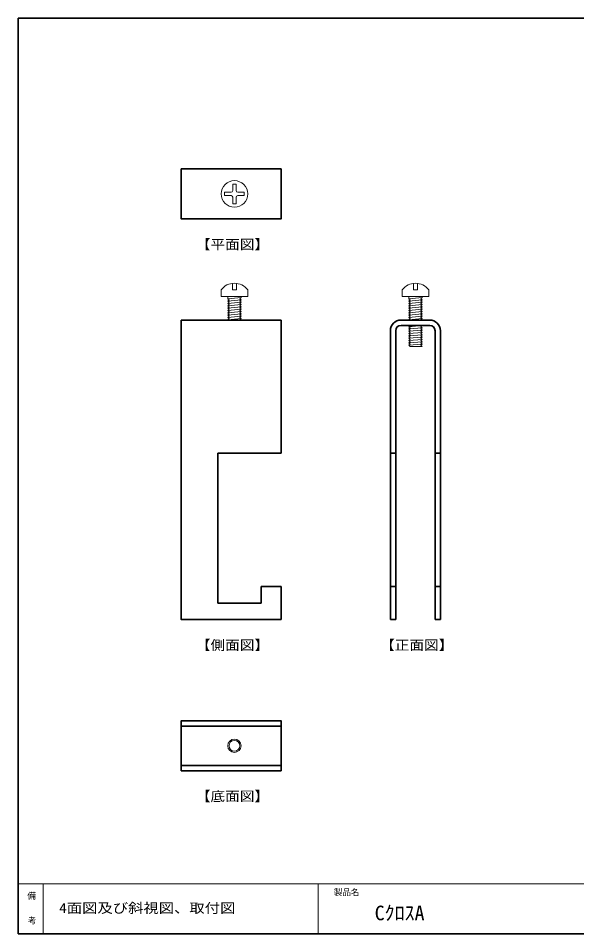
# Model space of a CAD drawing. Units: millimetres on the paper. Extents: x -195 to 195, y -138 to 138.
# Drawn here: x -194.8 to -27.1, y -137.5 to 137.5 of the extents above; entities that cross this region are included whole.
import ezdxf
from ezdxf.enums import TextEntityAlignment as Align

# ---------------------------------------------------------------- set-up
doc = ezdxf.new("R2010")
doc.units = ezdxf.units.MM
for name, color, linetype, lineweight in [('0-2_本体', 7, 'Continuous', 35), ('0-6_ﾋﾞｽ', 4, 'Continuous', 18), ('F-0', 4, 'Continuous', 18)]:
    doc.layers.add(name, color=color, linetype=linetype, lineweight=lineweight)
doc.styles.add('ＭＳ ゴシック', font='')
doc.styles.get('ＭＳ ゴシック').set_extended_font_data('MS Gothic')

msp = doc.modelspace()

# ---------------------------------------------------------------- linework, layer by layer
at = {"layer": '0-2_本体'}
for p, q in [((-115.841, 46.845), (-145.841, 46.845)), ((-115.841, 6.845), (-115.841, 46.845)), ((-71.214, 46.845), (-79.814, 46.845)), ((-79.814, 45.245), (-71.214, 45.245)), ((-83.014, 43.645), (-83.014, -43.155)), ((-81.414, 43.645), (-81.414, -43.155)), ((-69.614, 43.645), (-69.614, -43.155)), ((-68.014, -43.155), (-68.014, 43.645)), ((-134.841, 6.845), (-115.841, 6.845)), ((-134.841, -38.155), (-134.841, 6.845)), ((-83.014, 6.845), (-81.414, 6.845)), ((-69.614, 6.845), (-68.014, 6.845)), ((-121.841, -38.155), (-121.841, -33.155)), ((-121.841, -33.155), (-115.841, -33.155)), ((-115.841, -43.155), (-115.841, -33.155)), ((-83.014, -33.155), (-81.414, -33.155)), ((-69.614, -33.155), (-68.014, -33.155)), ((-134.841, -38.155), (-121.841, -38.155)), ((-81.414, -43.155), (-83.014, -43.155)), ((-68.014, -43.155), (-69.614, -43.155)), ((-145.841, -75.146), (-115.841, -75.146)), ((-115.841, -86.946), (-145.841, -86.946))]:
    msp.add_line(p, q, dxfattribs=at)
for points in [[(-145.841, 92.236), (-145.841, 77.236), (-115.841, 77.236), (-115.841, 92.236)], [(-145.841, -88.546), (-145.841, -73.546), (-115.841, -73.546), (-115.841, -88.546)]]:
    msp.add_lwpolyline(points, close=True, dxfattribs=at)
msp.add_lwpolyline([(-145.841, 46.845), (-145.841, -43.155), (-115.841, -43.155)], dxfattribs=at)
for centre, radius, start, end in [((-79.814, 43.645), 3.2, 90, 180), ((-71.214, 43.645), 3.2, 0, 90), ((-79.814, 43.645), 1.6, 90, 180), ((-71.214, 43.645), 1.6, 0, 90)]:
    msp.add_arc(centre, radius, start, end, dxfattribs=at)
at = {"layer": '0-6_ﾋﾞｽ'}
for p, q in [((-129.341, 87.694), (-130.341, 87.694)), ((-130.341, 85.736), (-130.341, 87.694)), ((-129.341, 85.736), (-129.341, 87.694)), ((-132.799, 85.236), (-132.799, 84.236)), ((-130.841, 85.236), (-132.799, 85.236)), ((-130.841, 84.236), (-132.799, 84.236)), ((-130.341, 83.736), (-130.341, 81.778)), ((-129.341, 83.736), (-129.341, 81.778)), ((-128.841, 85.236), (-126.882, 85.236)), ((-128.841, 84.236), (-126.882, 84.236)), ((-126.882, 84.236), (-126.882, 85.236)), ((-130.341, 81.778), (-129.341, 81.778)), ((-130.444, 57.878), (-130.444, 55.912)), ((-129.237, 57.873), (-129.237, 55.912)), ((-76.097, 57.875), (-76.097, 55.912)), ((-74.891, 57.875), (-74.891, 55.912)), ((-133.861, 55.912), (-133.861, 53.912)), ((-130.444, 55.912), (-129.237, 55.912)), ((-125.861, 55.912), (-125.861, 53.912)), ((-79.494, 55.912), (-79.494, 53.912)), ((-74.891, 55.912), (-76.097, 55.912)), ((-71.494, 55.912), (-71.494, 53.912)), ((-125.861, 53.912), (-133.861, 53.912)), ((-131.861, 53.262), (-131.861, 53.912)), ((-127.861, 53.612), (-131.861, 53.262)), ((-127.861, 52.912), (-131.861, 52.562)), ((-128.24, 53.262), (-127.861, 53.612)), ((-128.24, 53.262), (-127.861, 52.912)), ((-128.24, 52.562), (-127.861, 52.912)), ((-128.24, 52.562), (-127.861, 52.212)), ((-127.861, 53.612), (-127.861, 53.912)), ((-79.494, 53.912), (-71.494, 53.912)), ((-77.494, 53.262), (-77.494, 53.912)), ((-73.494, 53.612), (-77.494, 53.262)), ((-73.494, 52.912), (-77.494, 52.562)), ((-73.873, 53.262), (-73.494, 53.612)), ((-73.873, 53.262), (-73.494, 52.912)), ((-73.873, 52.562), (-73.494, 52.912)), ((-73.873, 52.562), (-73.494, 52.212)), ((-73.494, 53.612), (-73.494, 53.912)), ((-127.861, 52.212), (-131.861, 51.862)), ((-127.861, 51.512), (-131.861, 51.162)), ((-127.861, 50.812), (-131.861, 50.462)), ((-127.861, 50.112), (-131.861, 49.762)), ((-128.24, 51.862), (-127.861, 52.212)), ((-128.24, 51.862), (-127.861, 51.512)), ((-128.24, 51.162), (-127.861, 51.512)), ((-128.24, 51.162), (-127.861, 50.812)), ((-128.24, 50.462), (-127.861, 50.812)), ((-128.24, 50.462), (-127.861, 50.112)), ((-128.24, 49.762), (-127.861, 50.112)), ((-128.24, 49.762), (-127.861, 49.412)), ((-73.494, 52.212), (-77.494, 51.862)), ((-73.494, 51.512), (-77.494, 51.162)), ((-73.494, 50.812), (-77.494, 50.462)), ((-73.494, 50.112), (-77.494, 49.762)), ((-73.873, 51.862), (-73.494, 52.212)), ((-73.873, 51.862), (-73.494, 51.512)), ((-73.873, 51.162), (-73.494, 51.512)), ((-73.873, 51.162), (-73.494, 50.812)), ((-73.873, 50.462), (-73.494, 50.812)), ((-73.873, 50.462), (-73.494, 50.112)), ((-73.873, 49.762), (-73.494, 50.112)), ((-73.873, 49.762), (-73.494, 49.412)), ((-127.861, 49.412), (-131.861, 49.062)), ((-127.861, 48.712), (-131.861, 48.362)), ((-127.861, 48.012), (-131.861, 47.662)), ((-127.861, 47.312), (-131.861, 46.962)), ((-131.734, 46.845), (-131.861, 46.962)), ((-128.24, 49.062), (-127.861, 49.412)), ((-128.24, 49.062), (-127.861, 48.712)), ((-128.24, 48.362), (-127.861, 48.712)), ((-128.24, 48.362), (-127.861, 48.012)), ((-128.24, 47.662), (-127.861, 48.012)), ((-128.24, 47.662), (-127.861, 47.312)), ((-128.24, 46.962), (-127.861, 47.312)), ((-128.24, 46.962), (-128.113, 46.845)), ((-73.494, 49.412), (-77.494, 49.062)), ((-73.494, 48.712), (-77.494, 48.362)), ((-73.494, 48.012), (-77.494, 47.662)), ((-73.494, 47.312), (-77.494, 46.962)), ((-77.368, 46.845), (-77.494, 46.962)), ((-73.873, 49.062), (-73.494, 49.412)), ((-73.873, 49.062), (-73.494, 48.712)), ((-73.873, 48.362), (-73.494, 48.712)), ((-73.873, 48.362), (-73.494, 48.012)), ((-73.873, 47.662), (-73.494, 48.012)), ((-73.873, 47.662), (-73.494, 47.312)), ((-73.873, 46.962), (-73.494, 47.312)), ((-73.873, 46.962), (-73.747, 46.845)), ((-73.494, 45.212), (-77.494, 44.862)), ((-73.494, 44.512), (-77.494, 44.162)), ((-73.873, 44.862), (-73.494, 45.212)), ((-73.873, 44.862), (-73.494, 44.512)), ((-73.873, 44.162), (-73.494, 44.512)), ((-73.873, 44.162), (-73.494, 43.812)), ((-73.494, 43.812), (-77.494, 43.462)), ((-73.494, 43.112), (-77.494, 42.762)), ((-73.494, 42.412), (-77.494, 42.062)), ((-73.494, 41.712), (-77.494, 41.362)), ((-73.873, 43.462), (-73.494, 43.812)), ((-73.873, 43.462), (-73.494, 43.112)), ((-73.873, 42.762), (-73.494, 43.112)), ((-73.873, 42.762), (-73.494, 42.412)), ((-73.873, 42.062), (-73.494, 42.412)), ((-73.873, 42.062), (-73.494, 41.712)), ((-73.873, 41.362), (-73.494, 41.712)), ((-73.873, 41.362), (-73.494, 41.012)), ((-73.494, 41.012), (-77.494, 40.662)), ((-73.494, 40.312), (-77.494, 39.962)), ((-73.494, 39.612), (-77.494, 39.262)), ((-77.115, 38.912), (-73.494, 38.912)), ((-73.873, 40.662), (-73.494, 41.012)), ((-73.873, 40.662), (-73.494, 40.312)), ((-73.873, 39.962), (-73.494, 40.312)), ((-73.873, 39.962), (-73.494, 39.612)), ((-73.873, 39.262), (-73.494, 39.612)), ((-73.873, 39.262), (-73.494, 38.912))]:
    msp.add_line(p, q, dxfattribs=at)
for points in [[(-131.861, 46.962), (-131.482, 47.312), (-131.861, 47.662), (-131.482, 48.012), (-131.861, 48.362), (-131.482, 48.712), (-131.861, 49.062), (-131.482, 49.412), (-131.861, 49.762), (-131.482, 50.112), (-131.861, 50.462), (-131.482, 50.812), (-131.861, 51.162), (-131.482, 51.512), (-131.861, 51.862), (-131.482, 52.212), (-131.861, 52.562), (-131.482, 52.912), (-131.861, 53.262)], [(-77.494, 46.962), (-77.115, 47.312), (-77.494, 47.662), (-77.115, 48.012), (-77.494, 48.362), (-77.115, 48.712), (-77.494, 49.062), (-77.115, 49.412), (-77.494, 49.762), (-77.115, 50.112), (-77.494, 50.462), (-77.115, 50.812), (-77.494, 51.162), (-77.115, 51.512), (-77.494, 51.862), (-77.115, 52.212), (-77.494, 52.562), (-77.115, 52.912), (-77.494, 53.262)], [(-77.115, 40.312), (-77.494, 40.662), (-77.115, 41.012), (-77.494, 41.362), (-77.115, 41.712), (-77.494, 42.062), (-77.115, 42.412), (-77.494, 42.762), (-77.115, 43.112), (-77.494, 43.462), (-77.115, 43.812), (-77.494, 44.162), (-77.115, 44.512), (-77.494, 44.862), (-77.115, 45.212)], [(-77.115, 38.912), (-77.494, 39.262), (-77.115, 39.612), (-77.494, 39.962), (-77.115, 40.312)]]:
    msp.add_lwpolyline(points, dxfattribs=at)
for centre, radius in [((-129.841, 84.736), 4), ((-129.861, -81.046), 2), ((-129.861, -81.046), 1.621)]:
    msp.add_circle(centre, radius, dxfattribs=at)
for centre, radius, start, end in [((-130.841, 85.736), 0.5, 270, 0), ((-128.841, 85.736), 0.5, 180, 270), ((-130.841, 83.736), 0.5, 0, 90), ((-128.841, 83.736), 0.5, 90, 180), ((-129.861, 52.912), 5, 36.8699, 143.1301), ((-75.494, 52.912), 5, 36.8699, 143.1301)]:
    msp.add_arc(centre, radius, start, end, dxfattribs=at)
at = {"layer": 'F-0', "color": 7, "lineweight": 35}
msp.add_line((-194.75, 137.5), (194.75, 137.5), dxfattribs=at)
at = {"layer": 'F-0'}
for p, q in [((-194.75, -122.5), (194.75, -122.5)), ((-187.25, -122.5), (-187.25, -137.5)), ((-104.75, -122.5), (-104.75, -137.5))]:
    msp.add_line(p, q, dxfattribs=at)
at = {"layer": 'F-0', "color": 7, "lineweight": 35}
msp.add_lwpolyline([(-194.75, 137.5), (-194.75, -137.5), (194.75, -137.5)], dxfattribs=at)

# ---------------------------------------------------------------- texts
at = {"layer": '0-6_ﾋﾞｽ', "color": 7, "style": 'ＭＳ ゴシック', "width": 1.1}
for s, p in [('【平面図】', (-141.441, 67.236)), ('【側面図】', (-141.441, -53.155)), ('【正面図】', (-86.114, -53.155)), ('【底面図】', (-141.441, -98.546))]:
    msp.add_text(s, height=2.933, dxfattribs=at).set_placement(p, align=Align.BOTTOM_LEFT)
at = {"layer": 'F-0', "color": 7, "style": 'ＭＳ ゴシック'}
for s, height, p in [('備', 1.833, (-192.039, -127.587)), ('製品名', 1.833, (-100.023, -126.502)), ('CｸﾛｽA', 4.399, (-87.749, -134.791)), ('考', 1.833, (-191.86, -135.01))]:
    msp.add_text(s, height=height, dxfattribs=at).set_placement(p, align=Align.BOTTOM_LEFT)
at = {"layer": 'F-0', "color": 7, "style": 'ＭＳ ゴシック', "width": 1.15}
msp.add_text('4面図及び斜視図、取付図', height=2.933, dxfattribs=at).set_placement((-182.486, -132.132), align=Align.BOTTOM_LEFT)

doc.saveas('drawing.dxf')
